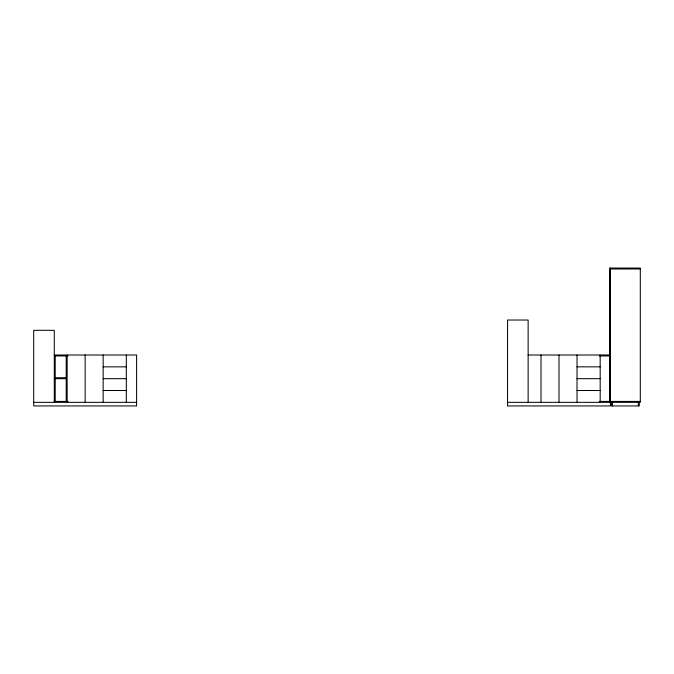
<?xml version="1.0" encoding="UTF-8"?>
<svg xmlns="http://www.w3.org/2000/svg" width="674" height="674" viewBox="0 0 674 674"><rect width="100%" height="100%" fill="white"/><g stroke="black" fill="none" stroke-linecap="round" stroke-linejoin="round"><path stroke-width="1.01" d="M610.459 268.985L640.3 268.985M609.532 280.923L610.459 280.923M54.282 355.004L136.603 355.004L136.603 405.942L33.7 405.942L33.7 330.311L54.282 330.311L54.282 402.344M528.138 355.004L610.459 355.004M54.282 355.931L68.066 355.931M599.245 355.931L609.414 355.931M103.156 366.841L126.308 366.841M577.02 366.841L600.172 366.841M55.209 377.752L66.221 377.752M55.209 378.678L66.221 378.678M103.156 378.678L126.308 378.678M577.02 378.678L600.172 378.678M103.156 390.507L126.308 390.507M577.02 390.507L600.172 390.507M54.282 401.418L68.066 401.418M599.245 401.418L609.406 401.418M610.459 401.418L640.3 401.418M33.7 402.344L136.603 402.344M507.556 402.344L640.3 402.344L640.3 268.058L609.532 268.058L609.532 402.344M639.272 402.344L639.272 405.942L611.486 405.942L611.486 402.344M638.345 402.344L638.345 405.942M612.413 402.344L612.413 405.942M610.459 268.058L610.459 405.942L507.556 405.942L507.556 320.024L528.138 320.024L528.138 402.344M600.172 355.004L600.172 402.344M577.02 355.004L577.02 402.344M559.007 355.004L559.007 402.344M541.003 355.004L541.003 402.344M126.308 355.004L126.308 402.344M103.156 355.004L103.156 402.344M85.151 355.004L85.151 402.344M67.139 355.004L67.139 402.344M66.221 355.931L66.221 401.418M55.209 355.931L55.209 401.418"/></g></svg>
